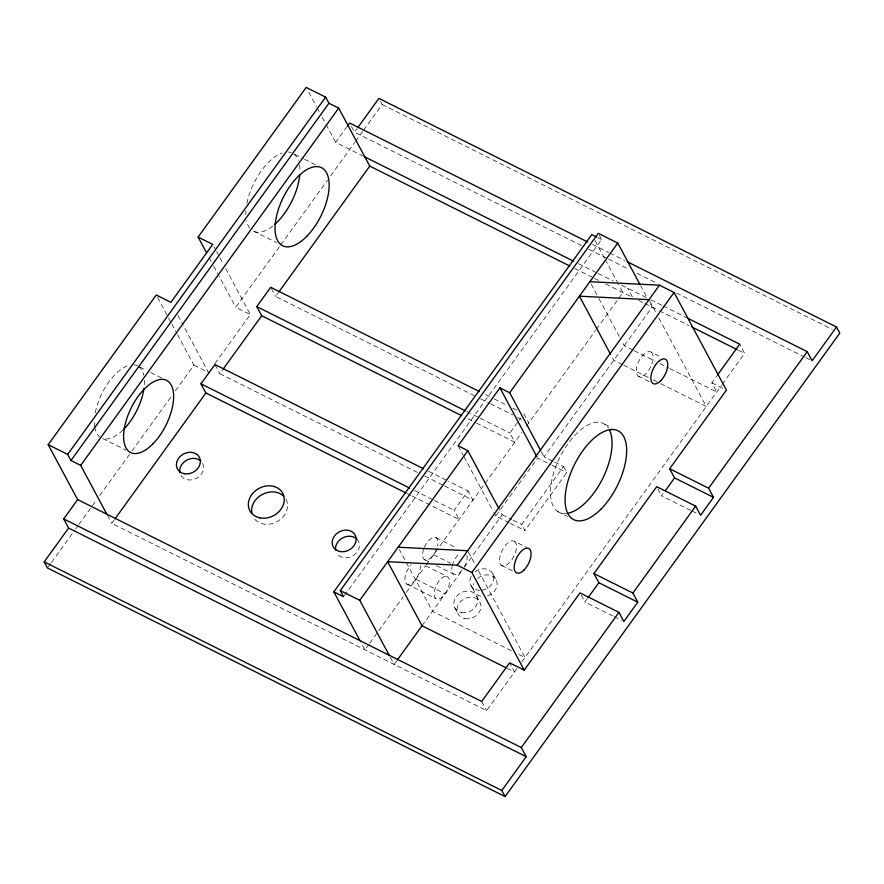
<?xml version="1.0" encoding="UTF-8"?>
<svg xmlns="http://www.w3.org/2000/svg" width="884" height="884" viewBox="0 0 884 884"><rect width="100%" height="100%" fill="white"/><g stroke="black" fill="none" stroke-linecap="round" stroke-linejoin="round"><path stroke-width="0.66" stroke-dasharray="4.42 3.31" d="M363.633 156.324L335.644 142.346L346.495 127.318M581.462 245.564L354.495 132.18L356.86 128.909M48.277 566.854L50.686 563.506M51.493 562.39L74.831 530.08M75.637 528.975L78.046 525.626M78.853 524.51L96.555 500.001M99.77 495.548L131.152 452.1M131.948 450.984L172.181 395.281M175.397 390.816L193.905 365.191L177.684 334.948M214.945 363.578L250.349 314.56L235.741 307.256L279.996 245.984M280.803 244.868L327.467 180.248M330.682 175.794L354.816 142.368M355.622 141.263L362.871 131.23M363.667 130.114L382.175 104.489L380.54 101.439M516.93 668.658L486.62 710.614L111.76 523.35L114.18 520.002M417.425 472.387L219.84 373.689L222.26 370.341M474.443 395.767L275.631 296.438L278.04 293.101M344.373 595.595L601.562 239.442L599.385 235.376M412.121 496.023L459.05 519.461L454.144 510.311L468.089 490.996L448.332 481.128M476.553 423.093L514.831 442.221L509.924 433.061L518.444 421.259M519.228 420.187L520.775 418.044M368.893 644.303L364.915 649.817L360.617 641.806M369.689 643.198L403.137 596.888M406.331 592.468L425.524 565.882M426.331 564.777L521.803 432.563M526.455 426.132L595.562 330.439M596.369 329.323L618.093 299.245M618.888 298.129L622.911 292.56L618.004 283.399M509.129 522.676L495.747 515.98L537.582 458.056L550.964 464.741M396.518 661.099L394.12 664.414L389.214 655.254M422.022 625.784L461.967 570.456M464.387 567.119L502.211 514.742L499.615 509.913M552.566 461.072L544.047 456.807L652.127 307.146L649.674 302.571M563.517 466.542L566.788 472.642L524.952 530.577L521.682 524.477L563.517 466.542L553.782 461.68M669.862 368.573L716.736 391.977L711.83 382.827L716.604 376.208M521.759 661.972L721.51 385.358M722.316 384.253L744.626 353.357L739.72 344.207M612.899 616.026L584.91 602.048L587.23 598.833M690.813 510.422L661.608 495.836L663.895 492.664M382.175 104.489L832.396 329.412M597.916 237.619L601.562 239.442M592.589 244.426L608.623 252.437M609.861 253.056L624.656 260.448M588.866 249.266L607.363 258.504M608.601 259.123L628.336 268.979M636.966 273.3L656.701 283.156M676.437 293.013L804.716 357.103M805.954 357.722L812.12 360.805M578.49 263.664L597.009 272.913M598.247 273.532L613.065 280.935M621.662 285.223L647.221 297.996L640.812 286.051M650.922 299.842L662.017 305.389M663.254 306.008L686.68 317.71M574.755 268.493L593.274 277.753M594.512 278.372L599.451 280.836M605.628 283.919L632.657 297.422L627.739 288.272M638.734 300.461L643.607 302.892M644.823 303.499L658.293 310.229M659.53 310.848L689.122 325.632M738.46 350.274L744.626 353.357M294.792 154.446L303.311 158.711M304.527 159.319L315.489 164.789M651.176 352.141A13.658 6.575 -63.5 0 1 646.182 373.368A13.658 6.575 -63.5 0 1 636.723 366.893A13.658 6.575 -63.5 0 1 651.176 352.141L660.912 357.003M711.83 382.827L725.211 389.512M632.867 350.086L624.237 345.777L621.64 340.937M634.104 350.705L655.066 361.18M660.005 363.644L668.635 367.954M622.413 364.573L613.772 360.252L611.187 355.423M623.64 365.18L648.303 377.512M653.243 379.976L659.409 383.048M660.635 383.667L706.272 406.463L658.768 317.875M638.215 376.131L651.607 382.816M253.432 231.067L276.548 242.614M604.822 424.287L612.126 427.933M485.592 394.629L492.996 398.33M494.233 398.949L506.587 405.115M512.753 408.198L517.692 410.673M480.62 398.85L489.261 403.17M490.498 403.789L512.731 414.883M517.67 417.358L521.372 419.204M692.039 511.029L696.901 513.471M466.708 411.469L479.051 417.646M480.288 418.265L509.924 433.061M467.912 418.773L475.316 422.475M552.191 465.349L566.788 472.642M557.716 511.538L567.451 516.4M428.574 471.26L447.094 480.509M424.839 476.089L443.359 485.349M444.597 485.968L472.995 500.156L468.089 490.996M502.211 514.742L511.947 519.615M513.162 520.223L521.682 524.477M193.905 365.191L208.513 372.495L183.861 326.516M510.344 523.284L524.952 530.577M414.629 490.565L433.149 499.825M434.387 500.443L454.144 510.311M514.499 541.384A13.658 6.575 -63.5 0 1 509.516 562.622A13.658 6.575 -63.5 0 1 500.057 556.147A13.658 6.575 -63.5 0 1 514.499 541.384L526.676 547.472M407.181 493.559L410.894 495.405M139.771 367.048L145.849 370.087M150.722 372.518L161.673 377.998M614.115 616.634L621.419 620.292M501.548 565.384L514.93 572.07M436.177 537.748L456.873 548.08M433.569 554.754L450.608 563.263M424.408 559.561L430.486 562.6M436.574 565.638L453.614 574.147M425.801 565.882L447.713 576.821A12.42 5.967 -63.5 0 1 443.182 596.125A12.42 5.967 -63.5 0 1 434.574 590.236A12.42 5.967 -63.5 0 1 447.713 576.821M415.889 579.241L445.094 593.827M406.728 584.037L435.934 598.634M102.71 438.552L125.837 450.1M511.405 650.734L432.475 611.308L399.413 549.649M518.809 654.436L524.974 657.508L477.471 568.92M507.118 668.304L514.521 671.995L510.223 663.983M649.663 300.88L656.171 313.024M595.02 240.536L604.601 258.393M605.242 259.587L617.375 282.217M591.175 284.118L598.302 297.411M598.954 298.626L620.988 339.732M657.928 488.974L661.608 495.836M523.869 413.756L528.776 422.906M541.45 451.978L544.047 456.807M351.434 126.467L354.495 132.18M581.219 595.186L584.91 602.048M308.759 92.201L316.439 106.522M317.08 107.715L319.643 112.489M322.196 117.274L325.4 123.241M326.041 124.434L335.644 142.346M458.111 445.801L463.304 455.481M463.956 456.697L493.15 511.14M493.791 512.355L495.747 515.98M492.797 573.65L496.068 579.749A12.42 10.31 -28.2 0 1 487.117 595.949M468.365 551.936L474.874 564.069M476.664 595.982L479.935 602.081M470.973 585.506L474.255 591.606M454.851 607.838L458.122 613.949M271.333 288.427L275.631 296.438M481.714 701.465L486.62 710.614M214.016 246.802L215.961 250.426M216.613 251.642L219.21 256.482M219.851 257.686L223.1 263.741M225.696 268.581L250.349 314.56M209.143 257.653L211.088 261.277M213.685 266.117L235.741 307.256M214.934 364.528L219.84 373.689M178.016 315.621L183.209 325.301M157.573 297.433L167.949 316.792M168.601 318.008L171.198 322.848M171.85 324.052L177.032 333.732M107.472 515.339L111.76 523.35M293.576 153.838A43.603 20.973 -63.5 0 1 298.295 160.225M299.521 164.943A43.603 20.973 -63.5 0 1 299.919 172.192M272.615 226.182A43.603 20.973 -63.5 0 1 253.388 231.155M249.73 228.116A43.603 20.973 -63.5 0 1 246.492 220.613M245.851 214.657A43.603 20.973 -63.5 0 1 245.94 210.801M246.901 203.508A43.603 20.973 -63.5 0 1 282.084 153.009M288.361 152.059A43.603 20.973 -63.5 0 1 291.123 152.612M138.556 366.44A40.344 19.415 -63.5 0 1 143.794 375.324M144.423 380.485A40.344 19.415 -63.5 0 1 144.357 384.628M122.898 430.077A40.344 19.415 -63.5 0 1 102.544 438.464M100.279 437.337A40.344 19.415 -63.5 0 1 95.03 428.453M94.776 427.06A40.344 19.415 -63.5 0 1 94.4 420.552M95.306 412.729A40.344 19.415 -63.5 0 1 127.915 365.678M133.727 364.794A40.344 19.415 -63.5 0 1 137.462 365.799M202.58 463.26A12.42 10.31 -28.2 0 1 196.624 478.233A12.42 10.31 -28.2 0 1 180.767 475.128M285.93 499.217A18.619 15.459 -28.2 0 1 276.99 521.671A18.619 15.459 -28.2 0 1 253.211 517.007M356.716 538.953A12.42 10.31 -28.2 0 1 353.788 555.207A12.42 10.31 -28.2 0 1 336.55 552.953M424.375 547.207A12.42 5.967 -63.5 0 1 434.132 537.24A12.42 5.967 -63.5 0 1 437.536 546.146M436.21 550.102A12.42 5.967 -63.5 0 1 425.624 560.036A12.42 5.967 -63.5 0 1 423.977 548.202M420.198 565.384A12.42 5.967 -63.5 0 1 413.966 581.528A12.42 5.967 -63.5 0 1 405.027 580.887A12.42 5.967 -63.5 0 1 411.259 564.743M467.083 555.495A12.42 5.967 -63.5 0 1 464.465 566.644M462.155 570.169A12.42 5.967 -63.5 0 1 454.31 574.501A12.42 5.967 -63.5 0 1 452.055 566.721M452.254 565.76A12.42 5.967 -63.5 0 1 460.155 553.13M475.117 571.705A12.42 10.31 -28.2 0 1 493.482 575.307A12.42 10.31 -28.2 0 1 480.719 590.368M479.68 590.39A12.42 10.31 -28.2 0 1 471.581 575.572M477.559 578.479A12.42 10.31 -28.2 0 1 496.068 579.749M480.94 596.269A12.42 10.31 -28.2 0 1 473.946 583.484M565.926 513.549A49.659 23.89 -63.5 0 1 559.815 457.393A49.659 23.89 -63.5 0 1 608.435 428.066M461.536 612.501A12.42 10.31 -28.2 0 0 477.57 598.523A12.42 10.31 -28.2 0 0 458.155 594.711A12.42 10.31 -28.2 0 0 461.536 612.501M464.818 618.601A12.42 10.31 -28.2 0 0 480.841 604.623A12.42 10.31 -28.2 0 0 461.426 600.822A12.42 10.31 -28.2 0 0 464.818 618.601"/><path stroke-width="1.33" d="M589.882 281.698L659.475 285.189L674.072 292.482L726.427 390.12L669.652 468.752L708.592 488.2L713.51 497.361L700.559 515.295L695.642 506.134L656.701 486.675L593.938 573.583L632.889 593.042L637.795 602.192L623.85 621.507L618.944 612.347L579.992 592.888L524.212 670.138L509.604 662.845L481.714 701.465L77.648 499.604L48.189 444.685L156.28 295.013L170.877 302.317L212.724 244.382L198.115 237.078L306.196 87.417L325.666 97.152L328.936 103.251L338.683 108.113L369.766 166.093L569.815 266.029M106.853 514.19L80.676 465.371L70.941 460.509L67.67 454.409L325.666 97.152M70.941 460.509L328.936 103.251M80.676 465.371L338.683 108.113M357.644 127.826L378.904 98.389L836.529 327.003L839.8 333.102L505.096 796.583L501.825 790.473L526.234 756.682L68.609 528.068L63.692 518.919L77.648 499.604M347.268 126.246L349.589 123.031L587.65 241.962M505.096 796.583L47.471 567.97L44.2 561.859L68.609 528.068M405.955 492.941L205.895 392.993L200.988 383.844L214.934 364.528L423.635 468.796M461.735 415.69L261.686 315.754L256.769 306.593L270.714 287.289L479.415 391.546M114.975 518.897L205.895 392.993M223.066 369.225L261.686 315.754M278.847 291.985L369.766 166.093M360.009 640.668L333.832 591.838L591.827 234.58L596.7 237.011M333.832 591.838L343.567 596.711L340.296 590.6L598.291 233.343L617.772 243.078L640.171 284.858M540.798 450.763L509.692 392.739L499.946 387.877L458.111 445.801L467.846 450.674L498.963 508.698M389.214 655.254L359.766 600.335L467.846 450.674M509.692 392.739L617.772 243.078M505.88 667.685L422.022 625.784L387.656 561.705L457.249 565.196L659.475 285.189M397.314 659.994L422.022 625.784M524.212 670.138L471.857 572.5L674.072 292.482M717.399 375.103L739.72 344.207L687.918 318.328M588.004 597.75L598.855 582.733L593.938 573.583M665.42 490.565L674.558 477.901L669.652 468.752M526.234 756.682L521.317 747.533L618.944 612.347M632.889 593.042L695.642 506.134M708.592 488.2L807.214 351.644L627.121 261.675M836.529 327.003L812.12 360.805L807.214 351.644M649.011 299.676L579.418 296.184L610.535 354.208M398.12 547.229L467.713 550.721M364.849 156.932L573.55 261.189M691.597 326.87L737.223 349.666M674.558 477.901L713.51 497.361M256.769 306.593L465.47 410.861M200.988 383.844L409.69 488.101M598.855 582.733L637.795 602.192M457.249 565.196L471.857 572.5M48.189 444.685L67.67 454.409M340.296 590.6L359.766 600.335M63.692 518.919L521.317 747.533M44.2 561.859L501.825 790.473M499.946 387.877L536.931 456.84M198.115 237.078L206.547 252.813M299.764 174.656A43.603 20.973 -63.5 0 1 274.648 224.492M143.959 388.407A40.344 19.415 -63.5 0 1 123.815 429.171M179.861 472.586A12.42 10.31 -28.2 0 1 186.723 460.155A12.42 10.31 -28.2 0 1 200.933 461.128M251.841 513.184A18.619 15.459 -28.2 0 1 262.15 494.543A18.619 15.459 -28.2 0 1 283.455 496.001M335.644 550.412A12.42 10.31 -28.2 0 1 342.517 537.98A12.42 10.31 -28.2 0 1 356.716 538.953M609.695 430.386A49.659 23.89 -63.5 0 1 602.137 479.57A49.659 23.89 -63.5 0 1 567.108 513.416M259.973 517.88A18.619 15.459 -28.2 0 0 284.018 496.918A18.619 15.459 -28.2 0 0 254.89 491.206A18.619 15.459 -28.2 0 0 259.973 517.88M184.181 473.68A12.42 10.31 -28.2 0 0 200.215 459.702A12.42 10.31 -28.2 0 0 180.8 455.89A12.42 10.31 -28.2 0 0 184.181 473.68M339.975 551.505A12.42 10.31 -28.2 0 0 355.998 537.527A12.42 10.31 -28.2 0 0 336.583 533.715A12.42 10.31 -28.2 0 0 339.975 551.505M306.87 236.227A43.603 20.973 -63.5 0 0 322.793 168.435A43.603 20.973 -63.5 0 0 276.659 215.563A43.603 20.973 -63.5 0 0 306.87 236.227M153.031 443.757A40.344 19.415 -63.5 0 0 167.761 381.037A40.344 19.415 -63.5 0 0 125.075 424.64A40.344 19.415 -63.5 0 0 153.031 443.757M524.124 569.915A13.658 6.575 -63.5 0 0 529.107 548.688A13.658 6.575 -63.5 0 0 514.665 563.439A13.658 6.575 -63.5 0 0 524.124 569.915M660.79 380.661A13.658 6.575 -63.5 0 0 665.774 359.434A13.658 6.575 -63.5 0 0 651.331 374.197A13.658 6.575 -63.5 0 0 660.79 380.661M601.297 508.786A49.659 23.89 -63.5 0 0 619.43 431.58A49.659 23.89 -63.5 0 0 566.898 485.261A49.659 23.89 -63.5 0 0 601.297 508.786"/></g></svg>
